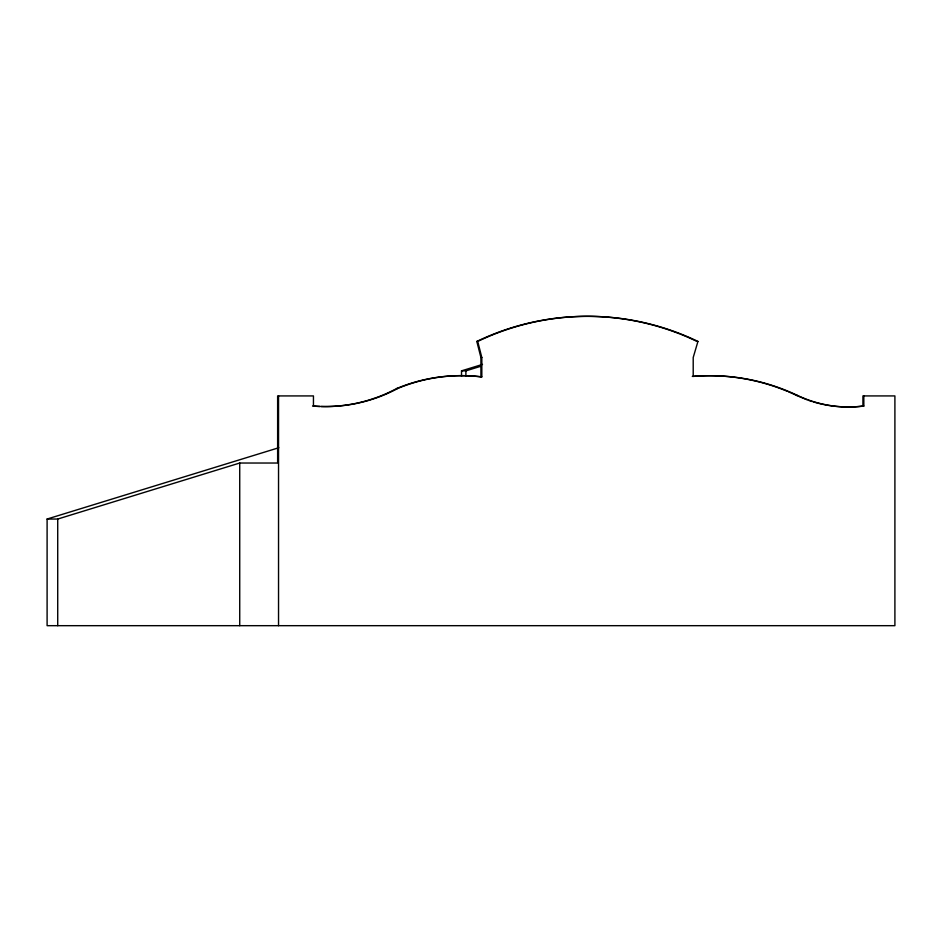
<?xml version="1.0" encoding="UTF-8"?>
<svg xmlns="http://www.w3.org/2000/svg" width="942" height="942" viewBox="0 0 942 942"><rect width="100%" height="100%" fill="white"/><g stroke="black" fill="none" stroke-linecap="round" stroke-linejoin="round"><path stroke-width="1.41" d="M680.995 334.386A254.246 254.116 -90 0 1 697.033 341.44L697.94 341.44L693.206 357.513L693.206 376.411A203.413 203.307 -90 0 1 797.379 395.381A119.952 119.881 -90 0 0 863.826 406.049L863.826 395.923M461.521 376.235L461.521 370.854L482.504 364.401M461.521 370.854L465.89 370.854L481.28 366.12M863.826 406.049L862.919 406.049L862.919 395.923L894.9 395.923L894.9 625.676L47.1 625.676L47.1 519.042L278.808 447.733M47.1 519.042L57.721 519.042L239.727 463.028L277.631 463.028L277.631 395.923L313.45 395.923L313.45 406.049A151.686 151.615 90 0 0 397.654 388.504A166.781 166.699 -90 0 1 481.821 376.859L481.821 357.513L477.712 341.44L476.817 341.44L480.915 357.513L480.915 376.859A166.781 166.699 90 0 0 396.747 388.504A151.686 151.615 90 0 1 376.871 397.418L369.982 399.738A151.686 151.615 90 0 1 321.257 406.508M480.915 357.513L481.821 357.513M480.915 376.859L481.821 376.859M396.747 388.504L397.654 388.504M788.336 391.731A203.413 203.307 90 0 1 796.473 395.381L797.379 395.381M806.964 399.773L796.473 395.381M465.89 370.854L465.89 376.235M278.538 395.923L278.538 625.676M239.727 462.981L239.727 625.676M57.721 519.042L57.721 625.676M692.299 376.411A203.413 203.307 90 0 1 787.159 391.236M605.883 317.042A254.246 254.116 -90 0 1 679.629 333.857M476.817 341.44A254.246 254.116 -90 0 1 604.434 316.936M319.797 406.473A151.686 151.615 90 0 1 312.544 406.049M477.712 341.44A254.246 254.116 90 0 1 697.94 341.44M862.919 406.049A119.952 119.881 -90 0 1 813.711 401.998M812.345 401.586A119.952 119.881 -90 0 1 808.295 400.244"/></g></svg>
